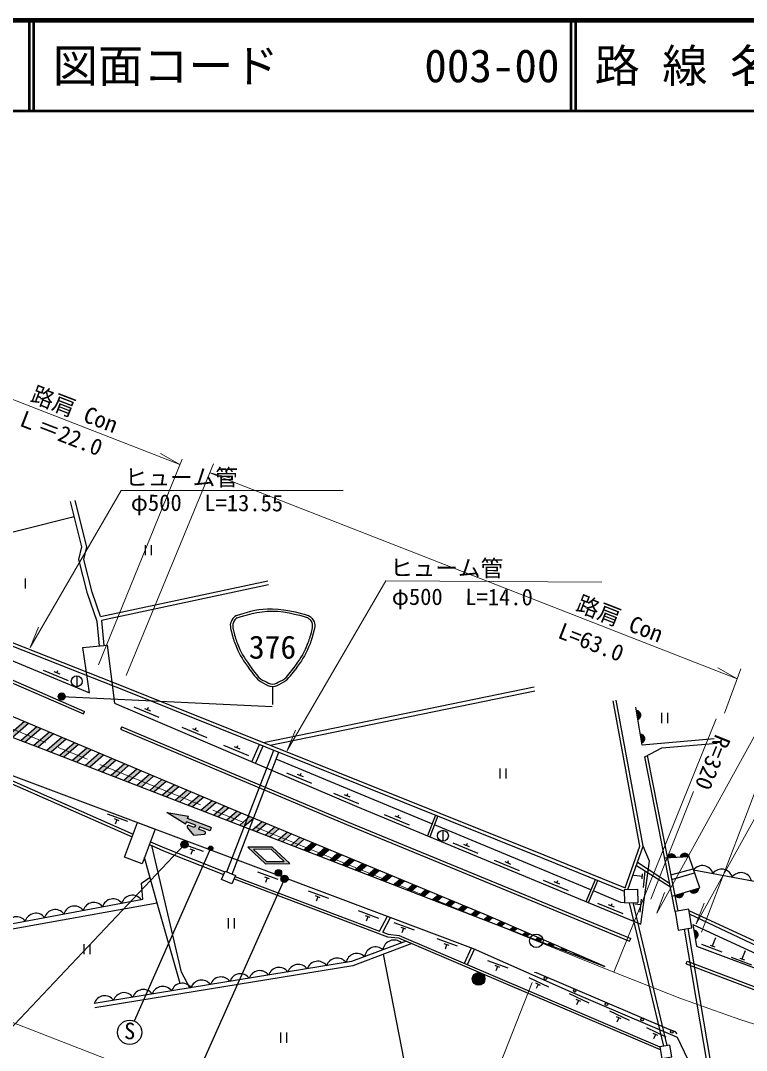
# Model space of a CAD drawing. Units: millimetres at full size, sheet at 1:1000; details may follow other scales. Extents: x 40000 to 680000, y 20000 to 380000.
# Drawn here: x 116813 to 197186, y 265925 to 380000 of the extents above; entities that cross this region are included whole.
import ezdxf
from ezdxf.enums import TextEntityAlignment as Align

# ---------------------------------------------------------------- set-up
doc = ezdxf.new("R2010")
doc.units = ezdxf.units.MM
doc.header["$LTSCALE"] = 1000
doc.linetypes.add('CHAIN', pattern=[18.5, 12, -1.5, 3.5, -1.5])
for name, color, linetype, lineweight in [('M-BGD', 7, 'Continuous', 25), ('M-BGD-EXST', 7, 'Continuous', 25), ('M-BMK', 2, 'CHAIN', 13), ('M-BMK-SRVR', 3, 'Continuous', 25), ('M-STR-HTXT', 7, 'Continuous', 13), ('M-STR-STRC', 7, 'Continuous', 25), ('M-TTL', 2, 'Continuous', 140), ('M-TTL-LINE', 7, 'Continuous', 50)]:
    doc.layers.add(name, color=color, linetype=linetype, lineweight=lineweight)
doc.layers.add('M-TTL-TXT', color=7, linetype='Continuous')
doc.styles.add('ＭＳ ゴシック', font='')
doc.styles.get('ＭＳ ゴシック').set_extended_font_data('MS Gothic')

msp = doc.modelspace()

# ---------------------------------------------------------------- hatches: boundary and pattern name
at = {"layer": 'M-BGD'}
for points in [[(185012, 303567), (185177, 302590, 0.82183)], [(185451, 300956), (185616, 299979, 0.82183)], [(188371, 287250), (189360, 287300, 0.82183)], [(189848, 287325), (190838, 287375, 0.82183)], [(145716, 285592, 1), (145016, 285592, 0.41421), (145366, 285242, 0.41421)], [(190225, 283401), (189274, 283120, 0.82183)], [(191888, 283892), (190938, 283611, 0.82183)], [(191355, 279247), (191518, 278270, 0.82183)], [(168224, 273844, 1), (166824, 273844, 0.41421), (167524, 273144, 0.41421)]]:
    msp.add_hatch(color=256, dxfattribs=at).paths.add_polyline_path(points)
at = {"layer": 'M-BGD-EXST'}
msp.add_hatch(color=256, dxfattribs=at).paths.add_polyline_path([(137636, 288187, 1), (138075, 288426, 0.41421), (137736, 288526, 0.41421)])
at = {"layer": 'M-STR-STRC'}
for points in [[(121699, 305347, 0.41421), (121147, 305469, 0.41421), (121024, 304917, 1)], [(117689, 302151), (117227, 302345), (115426, 300781), (115903, 300600)], [(119074, 301566), (118612, 301761), (116859, 300238), (117337, 300057)], [(120460, 300982), (119998, 301177), (118293, 299695), (118389, 299659), (118768, 299512)], [(121846, 300397), (121384, 300592), (119717, 299145), (120192, 298961)], [(123232, 299813), (122770, 300008), (121141, 298593), (121616, 298409)], [(124618, 299229), (124156, 299423), (122565, 298042), (123040, 297858)], [(126004, 298644), (125542, 298839), (123989, 297490), (124463, 297306)], [(127389, 298060), (126928, 298255), (125413, 296939), (125887, 296755)], [(128775, 297475), (128313, 297670), (126836, 296387), (127311, 296203)], [(130161, 296891), (129699, 297086), (128260, 295836), (128735, 295652)], [(131547, 296307), (131085, 296501), (129684, 295284), (130159, 295101)], [(132933, 295722), (132471, 295917), (131108, 294733), (131582, 294549)], [(134319, 295138), (133857, 295333), (132532, 294182), (133006, 293998)], [(135705, 294553), (135243, 294748), (133955, 293630), (134430, 293446)], [(137090, 293969), (136629, 294164), (135379, 293079), (135854, 292895)], [(138476, 293385), (138014, 293580), (136803, 292527), (137278, 292343)], [(136512, 290437), (136610, 290694), (137792, 290241), (137934, 290612), (135309, 291618), (135407, 291875), (132999, 292291), (135068, 290990), (135167, 291247), (136174, 290861), (136076, 290604), (135451, 290844, 0.77336), (135282, 290607), (135998, 289750), (137169, 289882, 0.78564), (137206, 290171)], [(139862, 292800), (139400, 292995), (138227, 291976), (138701, 291792)], [(141249, 292217), (141073, 292290), (140786, 292411), (139651, 291424), (140125, 291241)], [(142640, 291637), (142176, 291830), (141074, 290873), (141549, 290689)], [(144032, 291057), (143568, 291251), (142498, 290321), (142973, 290138)], [(145423, 290478), (144959, 290671), (143922, 289770), (144396, 289586)], [(146815, 289898), (146351, 290092), (145346, 289219), (145820, 289035)], [(135300, 288955, 0.41421), (134747, 289077, 0.41421), (134625, 288525, 1)], [(148206, 289319), (147742, 289512), (146769, 288667), (147244, 288483)], [(149597, 288739), (149134, 288933), (148193, 288116), (148668, 287932)], [(150989, 288160), (150525, 288353), (149617, 287564), (150092, 287380)], [(152380, 287580), (151916, 287773), (151041, 287013), (151515, 286829)], [(153772, 287001), (153308, 287194), (152465, 286461), (152939, 286278)], [(155163, 286421), (154699, 286614), (153888, 285910), (154363, 285726)], [(146367, 285154, 0.41421), (145815, 285277, 0.41421), (145692, 284725, 1)], [(156555, 285842), (156091, 286035), (155312, 285359), (155787, 285175)], [(157946, 285262), (157482, 285455), (156736, 284807), (157211, 284623)], [(159338, 284683), (158874, 284876), (158160, 284256), (158634, 284072)], [(160729, 284103), (160265, 284296), (159584, 283704), (160058, 283520)], [(162120, 283524), (161657, 283717), (161007, 283153), (161482, 282969)], [(163512, 282944), (163048, 283137), (162431, 282601), (162906, 282418)], [(164903, 282364), (164440, 282558), (163855, 282050), (164330, 281866)], [(166295, 281785), (165831, 281978), (165279, 281498), (165753, 281315)], [(167686, 281205), (167222, 281399), (166703, 280947), (167177, 280763)], [(169071, 280620), (168614, 280819), (168126, 280396), (168601, 280212)], [(170443, 280024), (169986, 280222), (169550, 279844), (170025, 279660)], [(171815, 279427), (171358, 279626), (170974, 279293), (171449, 279109)], [(173187, 278831), (172730, 279029), (172398, 278741), (172872, 278557)], [(174101, 278433), (173822, 278190), (174296, 278006), (174559, 278234)], [(175931, 277638), (175473, 277836), (175245, 277638), (175720, 277455)], [(177303, 277041), (176845, 277240), (176669, 277087), (177144, 276903)], [(178217, 276643), (178093, 276535), (178567, 276352), (178674, 276445)], [(179589, 276047), (179517, 275984), (179991, 275800), (180046, 275848)]]:
    msp.add_hatch(color=256, dxfattribs=at).paths.add_polyline_path(points)
h = msp.add_hatch(color=256, dxfattribs=at)
h.paths.add_polyline_path([(144658, 288451), (141966, 288421), (143936, 286586), (146629, 286616)])
h.paths.add_polyline_path([(146001, 286859), (144561, 288200), (142594, 288178), (144033, 286837)], flags=16)

# ---------------------------------------------------------------- linework, layer by layer
at = {"layer": 'M-BGD'}
for p, q in [((130611, 321908), (130611, 320790)), ((131277, 321908), (131277, 320790)), ((117328, 318215), (117328, 317097)), ((125644, 313984), (144192, 317947)), ((125778, 313587), (144279, 317540)), ((119321, 308056), (122095, 306915)), ((120822, 307763), (120928, 308020)), ((120499, 307896), (121146, 307630)), ((123029, 307415), (123029, 306215)), ((143698, 300040), (173666, 306184)), ((144438, 299743), (173754, 305753)), ((123768, 303198), (123892, 303484)), ((129363, 303974), (132137, 302833)), ((130541, 303814), (131188, 303547)), ((130864, 303681), (130970, 303937)), ((187776, 303301), (187776, 302183)), ((188443, 303301), (188443, 302183)), ((128012, 301780), (127891, 301493)), ((134660, 301729), (137434, 300588)), ((135837, 301569), (136485, 301303)), ((136161, 301436), (136266, 301693)), ((139270, 299748), (142044, 298607)), ((139669, 285692), (144839, 299185)), ((140226, 285457), (145399, 298960)), ((140448, 299588), (141095, 299322)), ((140771, 299455), (140877, 299711)), ((142423, 297884), (143254, 299820)), ((142827, 297711), (143662, 299657)), ((189292, 281325), (185940, 298446)), ((189615, 281379), (186243, 298607)), ((112113, 297093), (129156, 289579)), ((112226, 297394), (129269, 289880)), ((146266, 296684), (149040, 295543)), ((147767, 296391), (147873, 296647)), ((169891, 297164), (169891, 296046)), ((170557, 297164), (170557, 296046)), ((147444, 296524), (148091, 296258)), ((151457, 294430), (154232, 293289)), ((152959, 294137), (153064, 294393)), ((152635, 294270), (153283, 294004)), ((128682, 291282), (126425, 292100)), ((157084, 292061), (159859, 290920)), ((127735, 291370), (127208, 291561)), ((127472, 291466), (127293, 290974)), ((158262, 291901), (158909, 291635)), ((158585, 291768), (158691, 292025)), ((162745, 292001), (161856, 289694)), ((163016, 291892), (162126, 289582)), ((179969, 283704), (162637, 290908)), ((163587, 290304), (163587, 289104)), ((137050, 287946), (134794, 288765)), ((164679, 288923), (167454, 287782)), ((165857, 288763), (166504, 288497)), ((166181, 288630), (166286, 288886)), ((136103, 288034), (135577, 288225)), ((135840, 288130), (135662, 287639)), ((169252, 286998), (172026, 285857)), ((170430, 286838), (171077, 286572)), ((170753, 286705), (170859, 286961)), ((188769, 283997), (185000, 286375)), ((188684, 284427), (185122, 286723)), ((140552, 285192), (156572, 279139)), ((145328, 284846), (143072, 285665)), ((185664, 285199), (184734, 285288)), ((185638, 284920), (185691, 285478)), ((185790, 283982), (185960, 285769)), ((188832, 285382), (191296, 286049)), ((188937, 284842), (191455, 285588)), ((144381, 284934), (143855, 285125)), ((144118, 285030), (143940, 284539)), ((174682, 284797), (177457, 283656)), ((175860, 284638), (176507, 284371)), ((176184, 284504), (176289, 284761)), ((179424, 282425), (180467, 284874)), ((179705, 282308), (180749, 284760)), ((150944, 282754), (148688, 283572)), ((149998, 282842), (149471, 283033)), ((149734, 282937), (149556, 282446)), ((131939, 282226), (107409, 277813)), ((180712, 282241), (183486, 281100)), ((181889, 282081), (182537, 281815)), ((182213, 281948), (182319, 282204)), ((184221, 282290), (188000, 266403)), ((184624, 282299), (188390, 266468)), ((185500, 282043), (184840, 282106)), ((185424, 281240), (185562, 282690)), ((156482, 280554), (154226, 281373)), ((155536, 280642), (155009, 280833)), ((155272, 280738), (155094, 280247)), ((156572, 279139), (157430, 280783)), ((156914, 279010), (157771, 280654)), ((199092, 277128), (190893, 281020)), ((139790, 280560), (139790, 279442)), ((140457, 280560), (140457, 279442)), ((160422, 279253), (158166, 280072)), ((159476, 279341), (158949, 279532)), ((191250, 279872), (198771, 276410)), ((159213, 279437), (159034, 278946)), ((192898, 264064), (190316, 279351)), ((193339, 264125), (190755, 279425)), ((193436, 277495), (193808, 278441)), ((123809, 277706), (123809, 276588)), ((124476, 277706), (124476, 276588)), ((165200, 277460), (162944, 278279)), ((164254, 277548), (163727, 277739)), ((163991, 277644), (163812, 277153)), ((165984, 275571), (166752, 277275)), ((184255, 278039), (184373, 278326)), ((192232, 277711), (194465, 276832)), ((193175, 277597), (193697, 277392)), ((156967, 276569), (161303, 254346)), ((166311, 275431), (167081, 277141)), ((195505, 276269), (197738, 275390)), ((196449, 276155), (196970, 275950)), ((196710, 276052), (197082, 276998)), ((170822, 275036), (168565, 275855)), ((169875, 275124), (169348, 275315)), ((169612, 275220), (169433, 274729)), ((190523, 275527), (190634, 275818)), ((175315, 272946), (173145, 273971)), ((174381, 273122), (173874, 273361)), ((174127, 273242), (173904, 272769)), ((179780, 271166), (177610, 272191)), ((178846, 271342), (178340, 271581)), ((178593, 271461), (178370, 270989)), ((184250, 269234), (182080, 270259)), ((183315, 269410), (182809, 269649)), ((183062, 269530), (182839, 269057)), ((188319, 267399), (186149, 268424)), ((145580, 267892), (145580, 266774)), ((146247, 267892), (146247, 266774)), ((187385, 267575), (186879, 267814)), ((187132, 267694), (186909, 267222))]:
    msp.add_line(p, q, dxfattribs=at)
for points in [[(125563, 310738), (125281, 313430), (124235, 316535), (123272, 320307), (123608, 321699), (122345, 326730)], [(125644, 313984), (124735, 316683), (123809, 320311), (124144, 321702), (122850, 326857)], [(104207, 313936), (106645, 319790), (107242, 320623), (108355, 321518), (109222, 321736), (110686, 322035), (122763, 325065)], [(84985, 322934), (108134, 313761), (128563, 305714), (174630, 287233), (183666, 283581)], [(85135, 323272), (108270, 314104), (128699, 306057), (174768, 287575), (183776, 283934)], [(104207, 313936), (124441, 305538), (123716, 310538), (126412, 310830), (127207, 304375), (154042, 292927), (179665, 282325), (185499, 279906), (186458, 286896), (185760, 288539)], [(126081, 310794), (125793, 313542), (125778, 313587)], [(106960, 310302), (113760, 307520), (123768, 303198)], [(107078, 310590), (113881, 307807), (123892, 303484)], [(183776, 283934), (185403, 288567), (182433, 304649)], [(184073, 283735), (185760, 288539), (182773, 304712)], [(193618, 300443), (185654, 299750), (184948, 303948)], [(127891, 301493), (152901, 290953), (170021, 283904), (184255, 278039)], [(128012, 301780), (153021, 291240), (170140, 284191), (184373, 278326)], [(185940, 298446), (187806, 299439), (193952, 299952)], [(110355, 298447), (145242, 285369), (166919, 277212), (177672, 272456), (189514, 267399), (193453, 259124), (196335, 240989)], [(162367, 291021), (153464, 294722), (145106, 298194)], [(131082, 288730), (132625, 288049), (139295, 285413)], [(131195, 289031), (132749, 288346), (139420, 285709)], [(135536, 272842), (134637, 274589), (131330, 288620)], [(191342, 285916), (195682, 285123), (203993, 283580), (206393, 283681), (228502, 288002)], [(134493, 273349), (131939, 282226), (130545, 287298)], [(188958, 283027), (192027, 283933), (190838, 287375), (188134, 287238)], [(106651, 278259), (130364, 282673), (130197, 284446), (131144, 285117)], [(140446, 284941), (157453, 278516), (158669, 278403), (187638, 266015)], [(183696, 282278), (183281, 282327), (180249, 283587)], [(190823, 281438), (199532, 277380), (202430, 276173), (224645, 270270), (238576, 267498), (247159, 269360), (251229, 270872), (255973, 273346), (261374, 276635), (264349, 278851), (262204, 280142), (260783, 281255)], [(191250, 279872), (191652, 277469), (207817, 271434), (217389, 268806), (226998, 266573), (240282, 263645), (247192, 262427), (256643, 260971), (263018, 259990), (264391, 261503), (264636, 266464), (267320, 266425)], [(156914, 279010), (157515, 278783), (158737, 278670), (187585, 266333)], [(159523, 278038), (153469, 275755), (124963, 271124)], [(160151, 277770), (153591, 275297), (125038, 270658)], [(190523, 275527), (199379, 272162), (211114, 268321), (221262, 265567), (233050, 262933), (238605, 261693), (245818, 260479), (251453, 259653), (262966, 257967)], [(190634, 275818), (199483, 272455), (211203, 268620), (221336, 265869), (233118, 263237), (238665, 261998), (245867, 260786), (251498, 259961), (263011, 258274)], [(189507, 267766), (189326, 267997), (188652, 268229), (173938, 274508), (173737, 274555)]]:
    msp.add_lwpolyline(points, dxfattribs=at)
for points in [[(129755, 291175), (131722, 290437), (130280, 286592), (128313, 287329)], [(139452, 285784), (140598, 285299), (140205, 284371), (139059, 284856)], [(183696, 282278), (185190, 282313), (185156, 283760), (183662, 283725)], [(189641, 279238), (191149, 279491), (190800, 281577), (189292, 281325)], [(187804, 265021), (188931, 265209), (188711, 266522), (187585, 266333)]]:
    msp.add_lwpolyline(points, close=True, dxfattribs=at)
for centre, radius in [((123029, 306815), 600), ((163587, 289704), 600), ((145366, 285592), 350), ((167524, 273844), 700), ((174944, 273915), 150), ((178173, 272538), 150), ((181692, 271036), 150), ((185628, 269356), 150), ((188917, 267979), 150)]:
    msp.add_circle(centre, radius, dxfattribs=at)
for centre, radius, start, end in [((184998, 303062), 505, 290.7241, 88.38229), ((185437, 300451), 505, 290.7241, 88.38229), ((188870, 287177), 505, 14.07735, 171.73554), ((190348, 287252), 505, 14.07735, 171.73554), ((192312, 285179), 1218, 16.49073, 142.74834), ((194449, 284788), 1218, 16.49073, 142.74834), ((196587, 284397), 1218, 16.49073, 142.74834), ((129188, 281894), 1218, 37.41473, 163.67234), ((189722, 283354), 505, 207.61303, 5.27122), ((191386, 283846), 505, 207.61303, 5.27122), ((122778, 280701), 1218, 37.41473, 163.67234), ((124914, 281098), 1218, 37.41473, 163.67234), ((127051, 281496), 1218, 37.41473, 163.67234), ((116367, 279507), 1218, 37.41473, 163.67234), ((118504, 279905), 1218, 37.41473, 163.67234), ((120641, 280303), 1218, 37.41473, 163.67234), ((191340, 278743), 505, 290.68206, 88.34025), ((156127, 276169), 1218, 47.52965, 173.78727), ((158161, 276936), 1218, 47.52965, 173.78727), ((151868, 274937), 1218, 36.09925, 162.35686), ((154052, 275442), 1218, 44.82145, 169.92826), ((145432, 273892), 1218, 36.09925, 162.35686), ((147577, 274240), 1218, 36.09925, 162.35686), ((149722, 274589), 1218, 36.09925, 162.35686), ((138996, 272846), 1218, 36.09925, 162.35686), ((141141, 273195), 1218, 36.09925, 162.35686), ((143286, 273543), 1218, 36.09925, 162.35686), ((130414, 271452), 1218, 36.09925, 162.35686), ((132560, 271800), 1218, 36.09925, 162.35686), ((134705, 272149), 1218, 36.09925, 162.35686), ((136850, 272498), 1218, 36.09925, 162.35686), ((126124, 270755), 1218, 36.09925, 162.35686), ((128269, 271103), 1218, 36.09925, 162.35686)]:
    msp.add_arc(centre, radius, start, end, dxfattribs=at)
at = {"layer": 'M-BGD-EXST'}
msp.add_line((137856, 288306), (129405, 269173), dxfattribs=at)
for centre, radius in [((137856, 288306), 250), ((128893, 267923), 1350)]:
    msp.add_circle(centre, radius, dxfattribs=at)
at = {"layer": 'M-BMK'}
msp.add_lwpolyline([(310541, 252932), (302132, 252712), (291248, 252677), (281657, 253112), (271229, 253881), (263094, 254570), (251746, 256057), (238834, 258274), (225506, 261087), (214986, 263702), (204862, 266653), (196445, 269349), (189822, 271701), (182488, 274586), (173924, 278063), (153869, 286175), (113769, 302394), (81766, 315707)], dxfattribs=at)
at = {"layer": 'M-BMK-SRVR'}
msp.add_circle((173924, 278063), 750, dxfattribs=at)
at = {"layer": 'M-STR-HTXT'}
for p, q in [((114408, 338610), (134453, 330842)), ((134453, 330842), (132310, 332039)), ((134689, 331421), (125433, 308644)), ((138180, 330917), (128490, 307450)), ((137759, 329896), (196170, 307092)), ((137759, 329896), (140148, 329330)), ((117871, 310541), (118793, 312816)), ((196170, 307092), (194029, 308295)), ((194770, 303284), (196569, 308178)), ((202801, 306814), (192212, 279040)), ((193827, 302660), (182488, 274586)), ((146336, 299143), (147263, 301416)), ((191314, 294612), (186614, 282681)), ((187251, 281116), (188125, 283410)), ((191638, 279948), (192519, 282240)), ((180334, 244042), (100480, 274994)), ((160879, 241453), (173453, 273434))]:
    msp.add_line(p, q, dxfattribs=at)
for points in [[(152551, 327933), (127941, 327930), (117871, 310541)], [(181171, 317804), (157263, 317934), (146336, 299143)], [(225049, 306853), (201469, 306908), (187251, 281116)], [(226273, 297150), (201232, 297240), (191638, 279948)]]:
    msp.add_lwpolyline(points, dxfattribs=at)
at = {"layer": 'M-STR-STRC'}
for p, q in [((144710, 306241), (144710, 304241)), ((121361, 305132), (144659, 304014)), ((117227, 302345), (115426, 300781)), ((117689, 302151), (115903, 300600)), ((118612, 301761), (116859, 300238)), ((119074, 301566), (117337, 300057)), ((119998, 301177), (118293, 299695)), ((120460, 300982), (118768, 299512)), ((121384, 300592), (119717, 299145)), ((121846, 300397), (120192, 298961)), ((122770, 300008), (121141, 298593)), ((123232, 299813), (121616, 298409)), ((124156, 299423), (122565, 298042)), ((124618, 299229), (123040, 297858)), ((125542, 298839), (123989, 297490)), ((126004, 298644), (124463, 297306)), ((126928, 298255), (125413, 296939)), ((127389, 298060), (125887, 296755)), ((128313, 297670), (126836, 296387)), ((128775, 297475), (127311, 296203)), ((129699, 297086), (128260, 295836)), ((130161, 296891), (128735, 295652)), ((131085, 296501), (129684, 295284)), ((131547, 296307), (130159, 295101)), ((132471, 295917), (131108, 294733)), ((132933, 295722), (131582, 294549)), ((133857, 295333), (132532, 294182)), ((134319, 295138), (133006, 293998)), ((135243, 294748), (133955, 293630)), ((135705, 294553), (134430, 293446)), ((136629, 294164), (135379, 293079)), ((137090, 293969), (135854, 292895)), ((138014, 293580), (136803, 292527)), ((138476, 293385), (137278, 292343)), ((132999, 292291), (135407, 291875)), ((135068, 290990), (132999, 292291)), ((139400, 292995), (138227, 291976)), ((139862, 292800), (138701, 291792)), ((140786, 292411), (139651, 291424)), ((141249, 292217), (140125, 291241)), ((135068, 290990), (135167, 291247)), ((136174, 290861), (135167, 291247)), ((135309, 291618), (135407, 291875)), ((137934, 290612), (135309, 291618)), ((142176, 291830), (141074, 290873)), ((142640, 291637), (141549, 290689)), ((143568, 291251), (142498, 290321)), ((144032, 291057), (142973, 290138)), ((135998, 289750), (135282, 290607)), ((136076, 290604), (135451, 290844)), ((135998, 289750), (137169, 289882)), ((136174, 290861), (136076, 290604)), ((136610, 290694), (136512, 290437)), ((137206, 290171), (136512, 290437)), ((137792, 290241), (136610, 290694)), ((137934, 290612), (137792, 290241)), ((144959, 290671), (143922, 289770)), ((145423, 290478), (144396, 289586)), ((146351, 290092), (145346, 289219)), ((146815, 289898), (145820, 289035)), ((134962, 288740), (103472, 255382)), ((147742, 289512), (146769, 288667)), ((148206, 289319), (147244, 288483)), ((149134, 288933), (148193, 288116)), ((149597, 288739), (148668, 287932)), ((150525, 288353), (149617, 287564)), ((150989, 288160), (150092, 287380)), ((151916, 287773), (151041, 287013)), ((152380, 287580), (151515, 286829)), ((153308, 287194), (152465, 286461)), ((153772, 287001), (152939, 286278)), ((154699, 286614), (153888, 285910)), ((155163, 286421), (154363, 285726)), ((156091, 286035), (155312, 285359)), ((156555, 285842), (155787, 285175)), ((157482, 285455), (156736, 284807)), ((157946, 285262), (157211, 284623)), ((146030, 284940), (133797, 257483)), ((158874, 284876), (158160, 284256)), ((159338, 284683), (158634, 284072)), ((160265, 284296), (159584, 283704)), ((160729, 284103), (160058, 283520)), ((161657, 283717), (161007, 283153)), ((162120, 283524), (161482, 282969)), ((163048, 283137), (162431, 282601)), ((163512, 282944), (162906, 282418)), ((164440, 282558), (163855, 282050)), ((164903, 282364), (164330, 281866)), ((165831, 281978), (165279, 281498)), ((166295, 281785), (165753, 281315)), ((167222, 281399), (166703, 280947)), ((167686, 281205), (167177, 280763)), ((168614, 280819), (168126, 280396)), ((169071, 280620), (168601, 280212)), ((169986, 280222), (169550, 279844)), ((170443, 280024), (170025, 279660)), ((171358, 279626), (170974, 279293)), ((171815, 279427), (171449, 279109)), ((172730, 279029), (172398, 278741)), ((173187, 278831), (172872, 278557)), ((174101, 278433), (173822, 278190)), ((174559, 278234), (174296, 278006)), ((175473, 277836), (175245, 277638)), ((175931, 277638), (175720, 277455)), ((176845, 277240), (176669, 277087)), ((177303, 277041), (177144, 276903)), ((178217, 276643), (178093, 276535)), ((178674, 276445), (178567, 276352)), ((179589, 276047), (179517, 275984)), ((180046, 275848), (179991, 275800))]:
    msp.add_line(p, q, dxfattribs=at)
msp.add_lwpolyline([(106037, 304335), (118389, 299659), (181505, 275214), (168605, 280823), (141073, 292290), (107012, 306653)], dxfattribs=at)
for points in [[(144658, 288451), (141966, 288421), (143936, 286586), (146629, 286616)], [(144561, 288200), (142594, 288178), (144033, 286837), (146001, 286859)]]:
    msp.add_lwpolyline(points, close=True, dxfattribs=at)
for centre in [(121361, 305132), (134962, 288740), (146030, 284940)]:
    msp.add_circle(centre, 400, dxfattribs=at)
for centre, start, end in [((135397, 290704), 69.02249, 219.89066), ((137152, 290031), 276.40384, 69.02249)]:
    msp.add_arc(centre, 150, start, end, dxfattribs=at)
for points, knots in [([(140710, 314098), (142409, 314627), (143120, 314853), (144710, 314846), (146299, 314839), (148472, 314171), (148710, 314098)], [0, 0, 0, 0, 1, 1, 1, 2, 2, 2, 2]), ([(140710, 314098), (140473, 313951), (140361, 313829), (140210, 313598), (139889, 313107), (140075, 312673), (140210, 312098)], [0, 0, 0, 0, 1, 1, 1, 2, 2, 2, 2]), ([(140803, 313863), (140749, 313815), (140570, 313657), (140460, 313494), (140172, 313067), (140392, 312355), (140447, 312177)], [0, 0, 0, 0, 1, 1, 1, 2, 2, 2, 2]), ([(140807, 313859), (141545, 314089), (143159, 314592), (144710, 314592), (146260, 314592), (148374, 313939), (148612, 313866)], [0, 0, 0, 0, 1, 1, 1, 2, 2, 2, 2]), ([(148614, 313866), (148669, 313817), (148849, 313659), (148960, 313494), (149248, 313067), (149027, 312354), (148972, 312175)], [0, 0, 0, 0, 1, 1, 1, 2, 2, 2, 2]), ([(148710, 314098), (148946, 313951), (149059, 313829), (149210, 313598), (149531, 313107), (149344, 312673), (149210, 312098)], [0, 0, 0, 0, 1, 1, 1, 2, 2, 2, 2]), ([(140210, 312098), (140390, 311399), (140477, 311170), (140710, 310598), (141139, 309543), (141448, 309188), (142210, 308098)], [0, 0, 0, 0, 1, 1, 1, 2, 2, 2, 2]), ([(140447, 312177), (140624, 311490), (140710, 311265), (140938, 310703), (141363, 309658), (141669, 309307), (142424, 308226)], [0, 0, 0, 0, 1, 1, 1, 2, 2, 2, 2]), ([(148973, 312177), (148796, 311490), (148710, 311265), (148481, 310703), (148057, 309658), (147751, 309307), (146995, 308226)], [0, 0, 0, 0, 1, 1, 1, 2, 2, 2, 2]), ([(149210, 312098), (149030, 311399), (148942, 311170), (148710, 310598), (148281, 309543), (147972, 309188), (147210, 308098)], [0, 0, 0, 0, 1, 1, 1, 2, 2, 2, 2]), ([(142210, 308098), (142759, 307371), (142969, 306969), (143710, 306598), (144081, 306412), (144295, 306241), (144710, 306241), (145125, 306241), (145339, 306412), (145710, 306598), (146451, 306969), (146660, 307371), (147210, 308098)], [0, 0, 0, 0, 1, 1, 1, 2, 2, 2, 3, 3, 3, 4, 4, 4, 4]), ([(142387, 308274), (142922, 307567), (143122, 307167), (143847, 306814), (144169, 306658), (144352, 306507), (144710, 306507), (145068, 306507), (145251, 306658), (145573, 306814), (146298, 307167), (146498, 307567), (147033, 308274)], [0, 0, 0, 0, 1, 1, 1, 2, 2, 2, 3, 3, 3, 4, 4, 4, 4])]:
    msp.add_open_spline(points, degree=3, knots=knots, dxfattribs=at)
at = {"layer": 'M-TTL'}
msp.add_line((680000, 380000), (40000, 380000), dxfattribs=at)
at = {"layer": 'M-TTL-LINE'}
for p, q in [((117750, 380000), (117750, 370000)), ((118250, 380000), (118250, 370000)), ((177750, 380000), (177750, 370000)), ((178250, 380000), (178250, 370000)), ((40000, 370000), (680000, 370000))]:
    msp.add_line(p, q, dxfattribs=at)

# ---------------------------------------------------------------- texts
at = {"layer": 'M-BGD-EXST', "style": 'ＭＳ ゴシック'}
msp.add_text('S', height=1833, rotation=358.508, dxfattribs=at).set_placement((128238, 266631), align=Align.BOTTOM_LEFT)
at = {"layer": 'M-STR-HTXT', "style": 'ＭＳ ゴシック'}
for s, rotation, p in [('路肩 Con', 338.819, (117597, 337374)), ('Ｌ＝22.0', 338.819, (115921, 334821)), ('ヒューム管', 0.006, (128367, 327930)), ('φ500\u3000L=13.55', 359.793, (129015, 325146)), ('ヒューム管', 359.69, (157737, 317931)), ('φ500\u3000L=14.0', 359.793, (157914, 314729)), ('路肩 Con', 338.674, (177977, 314195)), ('L=63.0', 338.674, (175982, 311150)), ('R=320', 248.007, (193273, 301254))]:
    msp.add_text(s, height=1833, rotation=rotation, dxfattribs=at).set_placement(p, align=Align.BOTTOM_LEFT)
at = {"layer": 'M-STR-STRC', "style": 'ＭＳ ゴシック'}
msp.add_text('376', height=2566, dxfattribs=at).set_placement((144710, 310598), align=Align.MIDDLE_CENTER)
at = {"layer": 'M-TTL-TXT', "style": 'ＭＳ ゴシック'}
for s, p in [('図面コード', (120380, 375000)), ('003-00', (161521, 375000)), ('路 線 名', (180380, 375000))]:
    msp.add_text(s, height=3666, dxfattribs=at).set_placement(p, align=Align.MIDDLE_LEFT)

doc.saveas('drawing.dxf')
